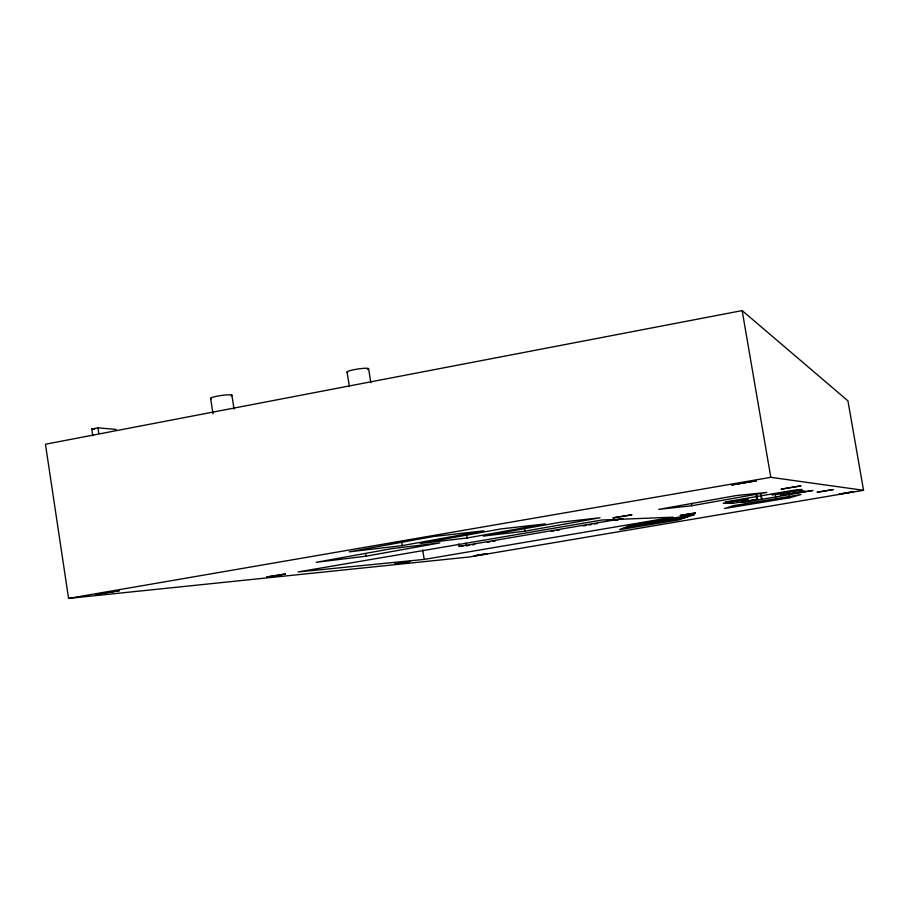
<?xml version="1.0" encoding="UTF-8"?>
<svg xmlns="http://www.w3.org/2000/svg" width="909" height="909" viewBox="0 0 909 909"><rect width="100%" height="100%" fill="white"/><g stroke="black" fill="none" stroke-linecap="round" stroke-linejoin="round"><path stroke-width="1.36" d="M347.647 372.349A10.908 1.341 -8.7 0 1 347.249 371.701L348.136 371.236A10.908 1.341 -8.7 0 1 362.623 368.429L364.975 368.27A10.908 1.341 -8.7 0 1 368.599 368.668L368.406 369.054A10.908 1.341 -8.7 0 1 367.486 369.52M687.397 516.96L694.487 514.574L631.051 525.016L626.051 527.05L687.397 516.96L686.954 514.324M789.671 497.791L800.999 494.541L733.552 505.631L724.609 508.495L789.671 497.791L789.273 495.45M92.786 435.695L91.775 429.014L97.967 427.821L116.17 429.434M742.153 310.594L45.45 444.24L68.573 598.406L469.476 556.967L863.55 490.303L847.938 400.858L742.153 310.594L770.809 477.327L863.55 490.303M402.267 545.605L483.872 530.833L433.445 536.503L349.181 551.843L402.267 545.605L401.664 541.832M366.122 556.172L439.831 542.9L392.04 548.593L316.196 562.307L366.122 556.172L365.702 553.536M467.203 537.98L545.411 523.914L500.927 528.913L420.253 543.491L467.203 537.98L466.772 535.265M525.004 531.186L600.031 517.766L560.512 522.209L483.179 536.105L525.004 531.186L524.584 528.629M691.954 505.711L766.866 492.394L736.085 495.587L658.798 509.37L691.954 505.711L691.544 503.268M68.573 598.406L770.809 477.327M458.784 543.889L459.193 546.457L622.915 518.516M469.146 545.4L466.362 545.877L465.931 543.184M471.93 544.923L474.714 544.446M487.235 542.309L490.019 541.844M492.803 541.366L495.587 540.889M551.252 531.401L554.036 530.924M556.819 530.447L559.603 529.97M583.26 525.936L586.044 525.47M588.827 524.993L591.6 524.516M594.384 524.038L597.168 523.573M615.257 520.482L618.04 520.005M780.115 492.644L780.57 495.235L805.01 491.076L798.386 490.508L772.116 494.791L802.079 489.462L792.932 490.371L725.212 501.916L729.927 501.984L748.255 499.052L723.132 503.336L732.586 503.404L757.651 499.314L756.992 495.45M757.651 499.314L741.085 502.132L745.221 502.188L812.907 490.485L780.57 495.235M424.219 559.41L673.069 517.164L601.906 520.016L298.038 571.943L424.219 559.41L422.685 549.888M459.193 546.457L462.783 546.161M776.013 497.041L775.15 494.496M91.775 429.014L94.593 429.253M761.094 494.394L761.958 499.427M760.64 494.371L761.503 499.416M756.106 495.416L756.765 499.291M732.143 500.825L732.586 503.404M368.599 368.668L370.838 382.678M347.079 372.088L349.386 386.53M231.875 395.108L234.056 409.107M210.627 398.494L213.001 413.822M97.967 427.821L98.808 433.4M231.17 395.881A10.84 1.295 -8.2 0 0 227.739 394.836L225.307 395.017A10.84 1.295 -8.2 0 0 211.274 397.733L210.581 398.153A10.84 1.295 -8.2 0 0 211.388 398.71M731.79 484.94L756.379 480.804L731.79 484.94M781.263 489.144L800.795 485.872L781.263 489.144M817.293 492.224L833.167 489.565L817.293 492.224M266.882 576.976L285.358 574.022L266.882 576.976M839.302 494.087L852.858 491.826L839.302 494.087M624.335 527.754L619.779 529.617L678.466 519.959L684.954 517.778L624.335 527.754M96.184 594.293L95.593 594.475L119.193 590.782L96.184 594.293M474.214 555.831L487.019 553.751L474.214 555.831M613.12 517.823L631.755 514.824L613.12 517.823M394.995 563.898L409.754 561.535L394.995 563.898M680.284 515.448L695.317 513.017L680.284 515.448"/></g></svg>
